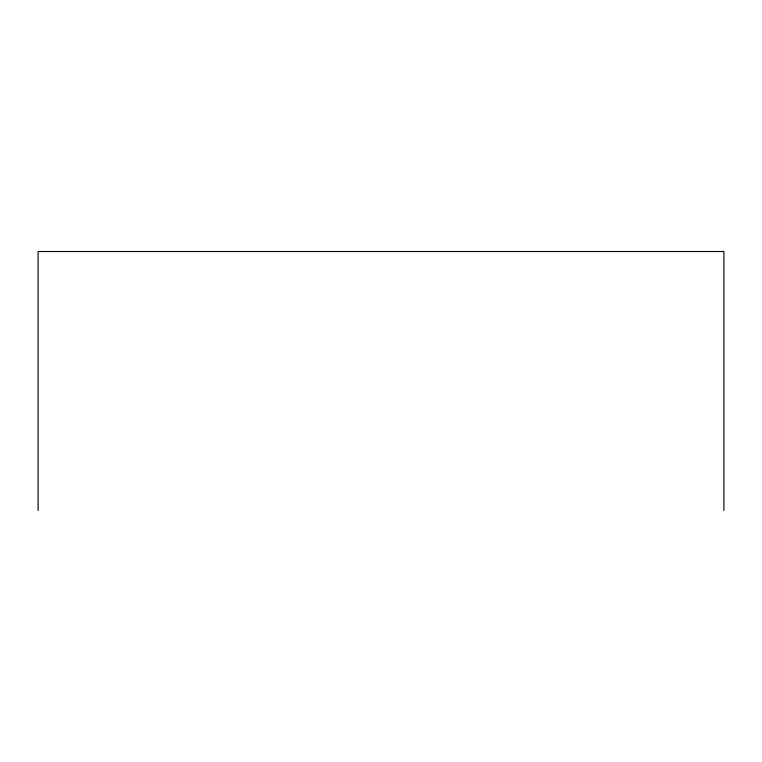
<?xml version="1.0" encoding="UTF-8"?>
<svg xmlns="http://www.w3.org/2000/svg" width="762" height="762" viewBox="0 0 762 762"><rect width="100%" height="100%" fill="white"/><g stroke="black" fill="none" stroke-linecap="round" stroke-linejoin="round"><path stroke-width="1.14" d="M723.9 510.483L723.9 251.517L38.1 251.517L38.1 510.483"/></g></svg>
